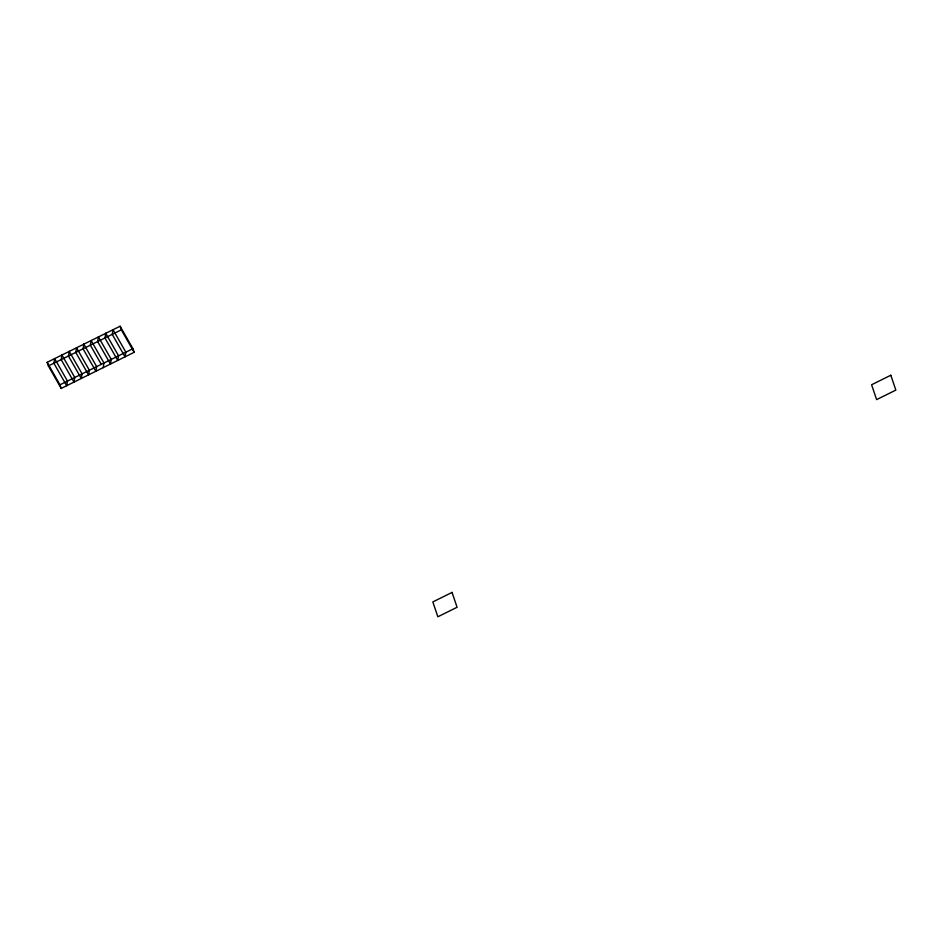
<?xml version="1.0" encoding="UTF-8"?>
<svg xmlns="http://www.w3.org/2000/svg" width="943" height="943" viewBox="0 0 943 943"><rect width="100%" height="100%" fill="white"/><g stroke="black" fill="none" stroke-linecap="round" stroke-linejoin="round"><path stroke-width="1.41" d="M103.164 367.652L103.966 363.031L91.141 340.553L90.339 345.173L101.031 363.904M47.15 362.324L120.115 326.219L132.928 348.686L134.154 352.317L61.201 388.422L48.376 365.955L47.15 362.324L59.975 384.803L61.201 388.422M48.376 365.955L121.341 329.838L120.115 326.219M59.975 384.803L132.928 348.686M121.341 329.838L134.154 352.317M54.659 358.611L53.869 363.232L66.682 385.711L67.483 381.09L54.659 358.611M61.955 355.004L61.165 359.625L73.978 382.092L74.78 377.471L61.955 355.004M69.252 351.385L68.462 356.006L81.275 378.485L82.076 373.864L69.252 351.385M76.548 347.778L75.758 352.399L88.571 374.878L89.373 370.245L76.548 347.778M83.844 344.171L83.043 348.792L95.868 371.259L96.669 366.638L83.844 344.171M98.437 336.946L97.636 341.566L110.461 364.045L111.262 359.413L98.437 336.946M105.734 333.327L104.932 337.959L117.757 360.426L118.559 355.806L105.734 333.327M113.03 329.72L112.229 334.341L125.054 356.819L125.855 352.199L113.03 329.72M452.051 592.404L432.825 601.929L437.858 616.781L457.084 607.268L452.051 592.404M890.817 375.243L871.591 384.756L876.625 399.608L895.85 390.096L890.817 375.243"/></g></svg>
